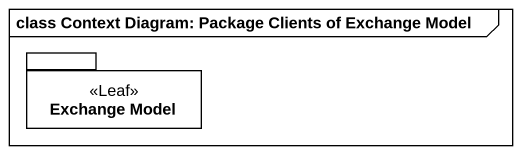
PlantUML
@startuml
mainframe class Context Diagram: Package Clients of Exchange Model
package "Exchange Model" as Exchange_Model <<Leaf>> {
}
@enduml
